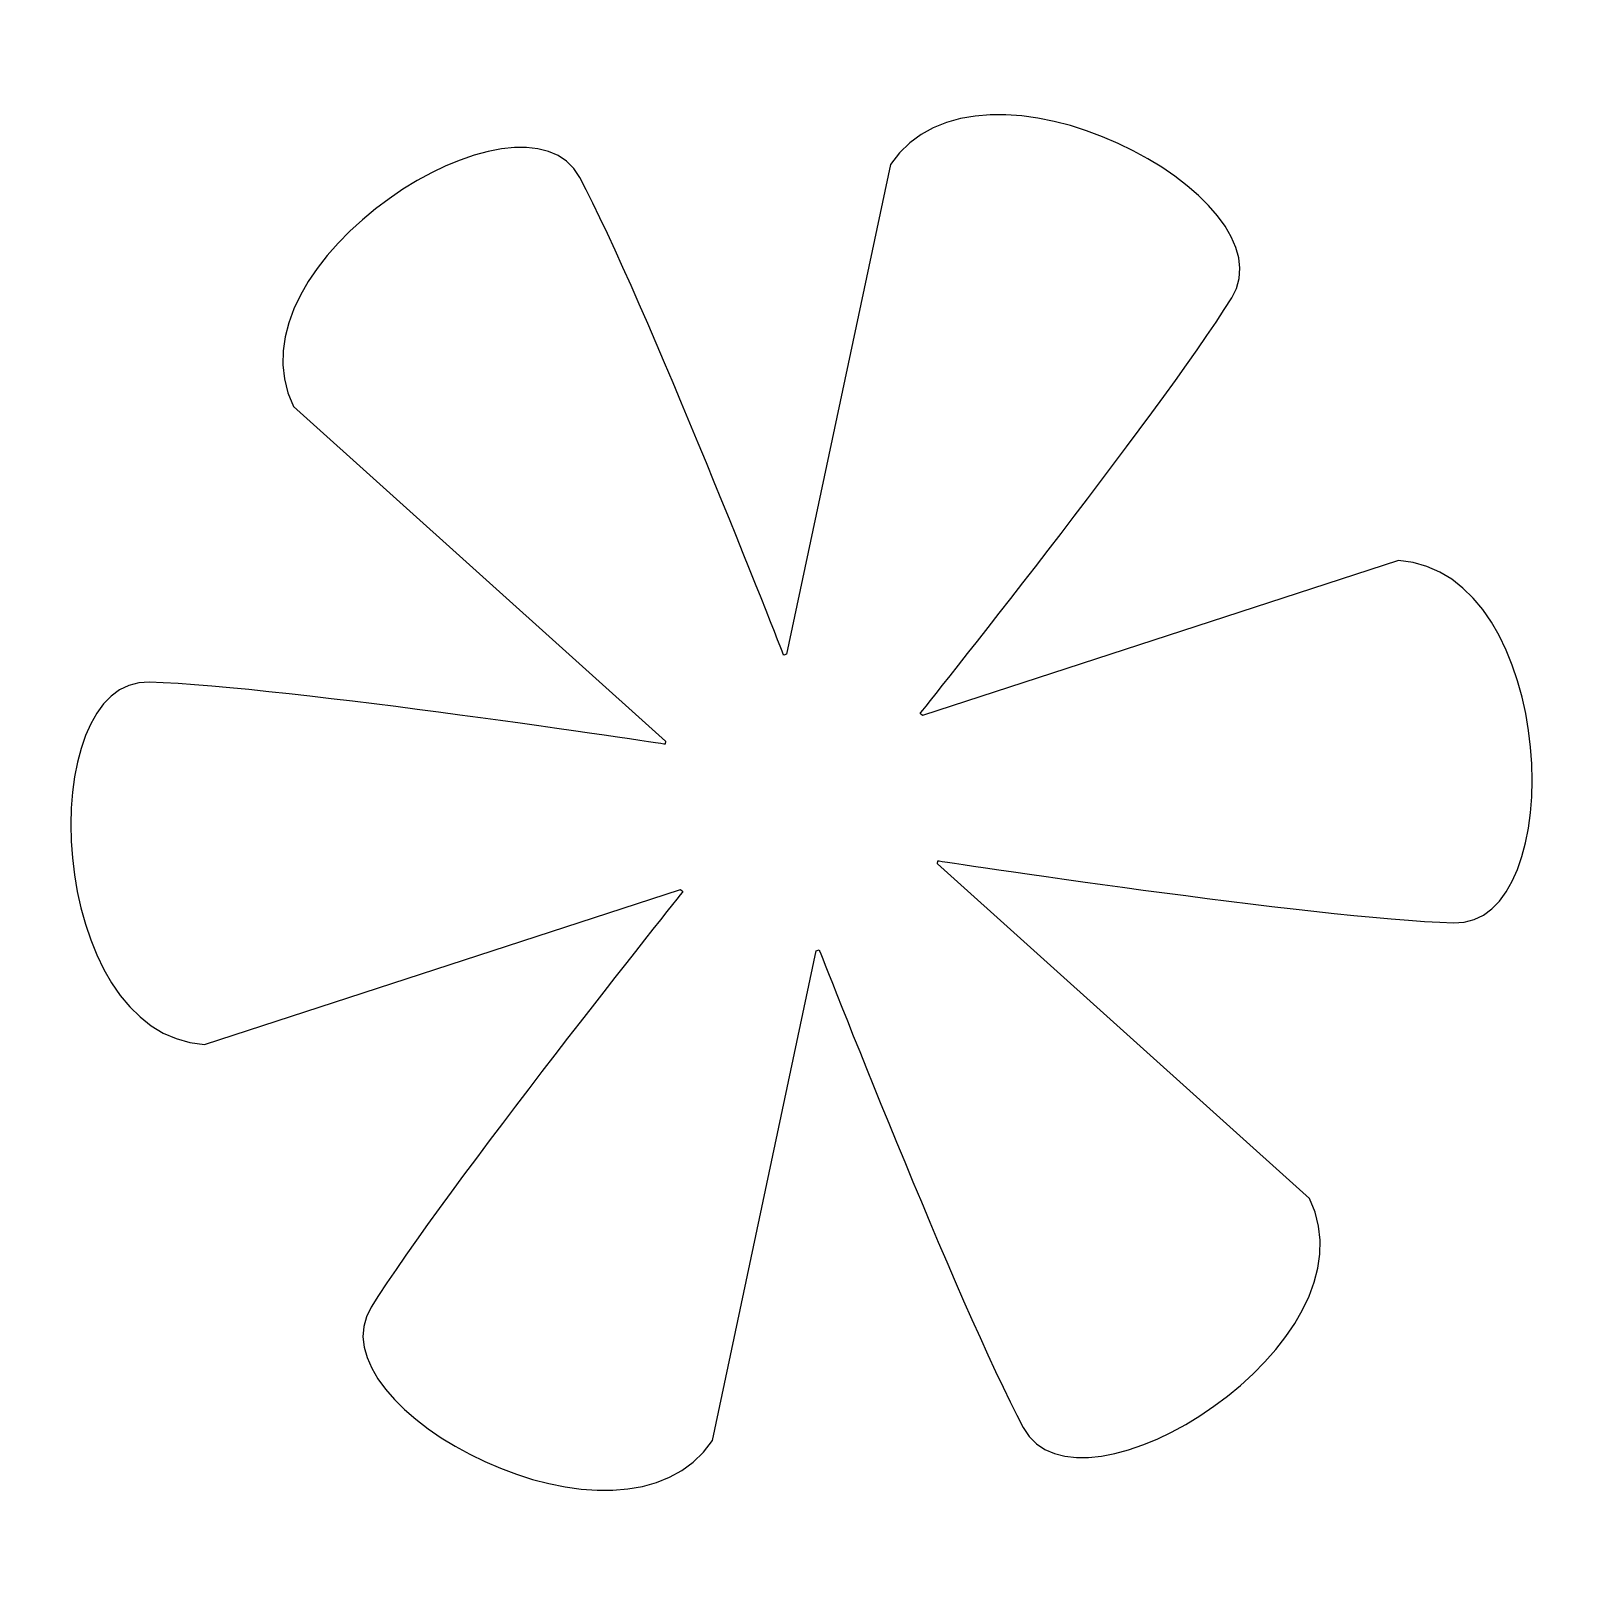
# Model space of a CAD drawing. Header units: centimetres. Extents: x -11.6 to 11.6, y -11.6 to 11.6.
import ezdxf

# ---------------------------------------------------------------- set-up
doc = ezdxf.new("R2010")
doc.units = ezdxf.units.CM
doc.header["$MEASUREMENT"] = 0
doc.layers.add('Camada 1', color=7, linetype='Continuous')

msp = doc.modelspace()

# ---------------------------------------------------------------- linework, layer by layer
at = {"layer": 'Camada 1'}
msp.add_open_spline([(1.82254, 1.31), (1.82254, 1.31), (8.98889, 3.64185), (8.98889, 3.64185), (8.98889, 3.64185), (11.40036, 3.48641), (11.60284, -1.87532), (9.81651, -1.81275), (9.81651, -1.81275), (7.71088, -1.73922), (2.05443, -0.87755), (2.05443, -0.87755), (2.05443, -0.87755), (2.05443, -0.87755), (2.04604, -0.92332), (2.04604, -0.92332), (2.04604, -0.92332), (2.04604, -0.92332), (7.6483, -5.9639), (7.6483, -5.9639), (7.6483, -5.9639), (8.71917, -8.13002), (4.17728, -10.98598), (3.33832, -9.40801), (3.33832, -9.40801), (2.34936, -7.54733), (0.26727, -2.21814), (0.26727, -2.21814), (0.26727, -2.21814), (0.26727, -2.21814), (0.22316, -2.23412), (0.22316, -2.23412), (0.22316, -2.23412), (0.22316, -2.23412), (-1.34053, -9.60549), (-1.34053, -9.60549), (-1.34053, -9.60549), (-2.68112, -11.61616), (-7.4255, -9.11061), (-6.47816, -7.59566), (-6.47816, -7.59566), (-5.36149, -5.80848), (-1.78712, -1.34096), (-1.78712, -1.34096), (-1.78712, -1.34096), (-1.78712, -1.34096), (-1.82326, -1.31069), (-1.82326, -1.31069), (-1.82326, -1.31069), (-1.82326, -1.31069), (-8.98876, -3.64236), (-8.98876, -3.64236), (-8.98876, -3.64236), (-11.40023, -3.48692), (-11.60271, 1.87505), (-9.81722, 1.81245), (-9.81722, 1.81245), (-7.71077, 1.7385), (-2.05472, 0.87725), (-2.05472, 0.87725), (-2.05472, 0.87725), (-2.05472, 0.87725), (-2.04673, 0.92347), (-2.04673, 0.92347), (-2.04673, 0.92347), (-2.04673, 0.92347), (-7.64859, 5.96342), (-7.64859, 5.96342), (-7.64859, 5.96342), (-8.71986, 8.12953), (-4.17757, 10.98571), (-3.339, 9.40776), (-3.339, 9.40776), (-2.34962, 7.54705), (-0.26753, 2.21787), (-0.26753, 2.21787), (-0.26753, 2.21787), (-0.26753, 2.21787), (-0.22342, 2.23382), (-0.22342, 2.23382), (-0.22342, 2.23382), (-0.22342, 2.23382), (1.34027, 9.60561), (1.34027, 9.60561), (1.34027, 9.60561), (2.68044, 11.61607), (7.42524, 9.1105), (6.47787, 7.59515), (6.47787, 7.59515), (5.36077, 5.80818), (1.78686, 1.34024), (1.78686, 1.34024), (1.78686, 1.34024), (1.78686, 1.34024), (1.82254, 1.31), (1.82254, 1.31)], degree=3, knots=[0, 0, 0, 0, 0.04, 0.04, 0.04, 0.04, 0.08, 0.08, 0.08, 0.08, 0.12, 0.12, 0.12, 0.12, 0.16, 0.16, 0.16, 0.16, 0.2, 0.2, 0.2, 0.2, 0.24, 0.24, 0.24, 0.24, 0.28, 0.28, 0.28, 0.28, 0.32, 0.32, 0.32, 0.32, 0.36, 0.36, 0.36, 0.36, 0.4, 0.4, 0.4, 0.4, 0.44, 0.44, 0.44, 0.44, 0.48, 0.48, 0.48, 0.48, 0.52, 0.52, 0.52, 0.52, 0.56, 0.56, 0.56, 0.56, 0.6, 0.6, 0.6, 0.6, 0.64, 0.64, 0.64, 0.64, 0.68, 0.68, 0.68, 0.68, 0.72, 0.72, 0.72, 0.72, 0.76, 0.76, 0.76, 0.76, 0.8, 0.8, 0.8, 0.8, 0.84, 0.84, 0.84, 0.84, 0.88, 0.88, 0.88, 0.88, 0.92, 0.92, 0.92, 0.92, 1, 1, 1, 1], dxfattribs=at)

doc.saveas('drawing.dxf')
